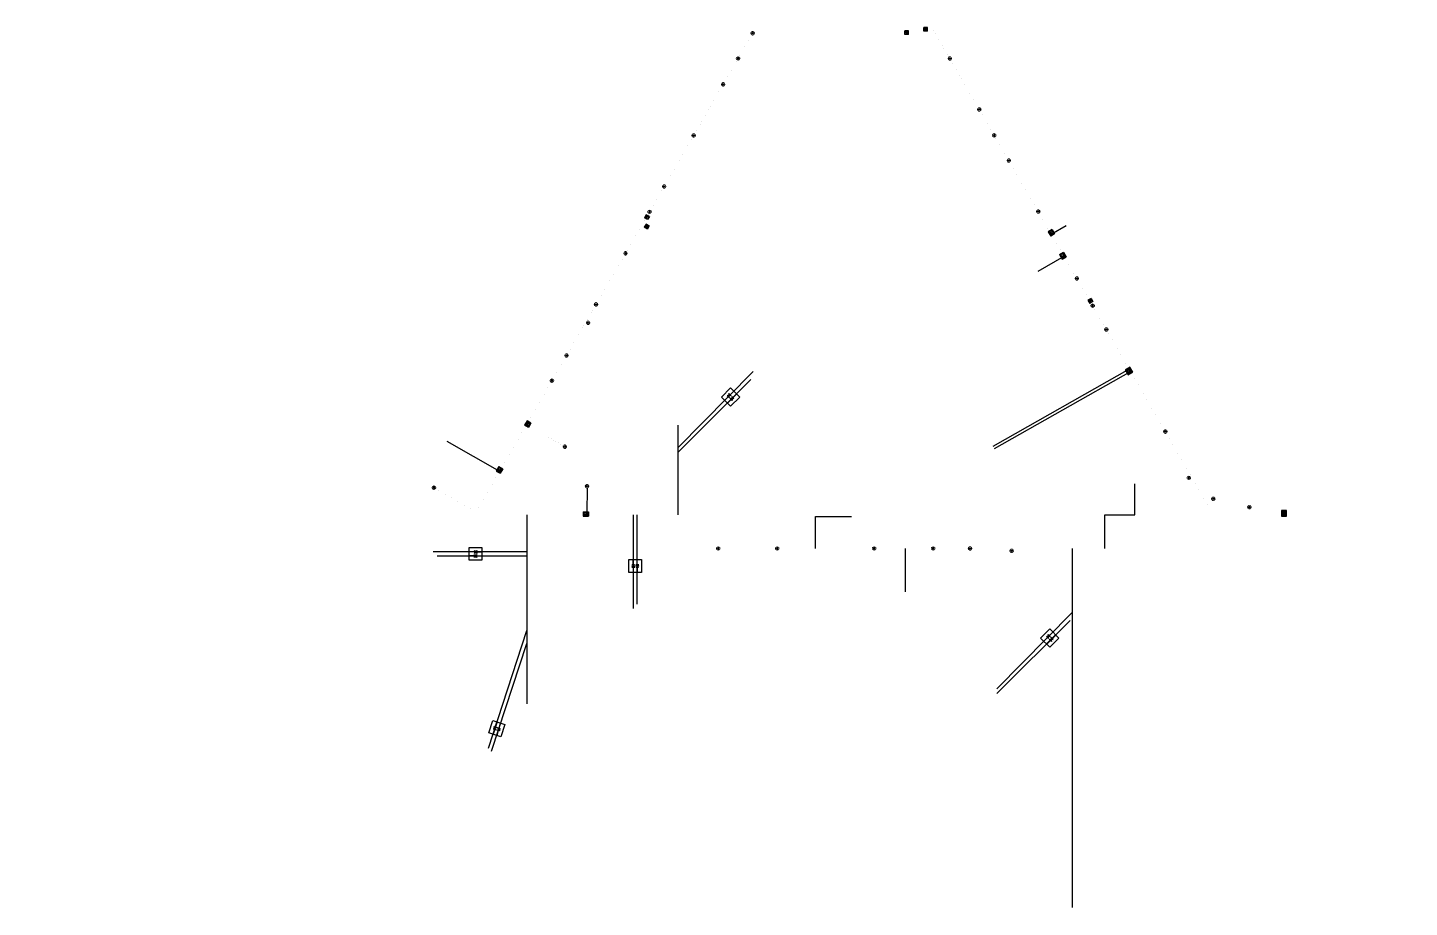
# Model space of a CAD drawing. Header units: millimetres. Extents: x 3050 to 4034, y 1358 to 1985.
import ezdxf

# ---------------------------------------------------------------- set-up
doc = ezdxf.new("R2010")
doc.units = ezdxf.units.MM
doc.set_wipeout_variables(frame=1)
for name, color, linetype in [('--GY-DN150', 4, 'Continuous'), ('--GY-加油栓井', 3, 'Continuous'), ('--GY-管道DN450', 1, 'Continuous'), ('--GY-阀门井', 3, 'Continuous')]:
    doc.layers.add(name, color=color, linetype=linetype)
doc.layers.get('0').off()

# ---------------------------------------------------------------- blocks, each defined once
blk = doc.blocks.new('加油栓')
at = {"layer": '--GY-加油栓井'}
blk.add_lwpolyline([(1, 0), (1, 0.06), (0.99, 0.13), (0.98, 0.19), (0.97, 0.25), (0.95, 0.31), (0.93, 0.37), (0.9, 0.43), (0.88, 0.48), (0.84, 0.54), (0.81, 0.59), (0.77, 0.64), (0.73, 0.68), (0.68, 0.73), (0.64, 0.77), (0.59, 0.81), (0.54, 0.84), (0.48, 0.88), (0.43, 0.9), (0.37, 0.93), (0.31, 0.95), (0.25, 0.97), (0.19, 0.98), (0.13, 0.99), (0.06, 1), (0, 1), (-0.06, 1), (-0.13, 0.99), (-0.19, 0.98), (-0.25, 0.97), (-0.31, 0.95), (-0.37, 0.93), (-0.43, 0.9), (-0.48, 0.88), (-0.54, 0.84), (-0.59, 0.81), (-0.64, 0.77), (-0.68, 0.73), (-0.73, 0.68), (-0.77, 0.64), (-0.81, 0.59), (-0.84, 0.54), (-0.88, 0.48), (-0.9, 0.43), (-0.93, 0.37), (-0.95, 0.31), (-0.97, 0.25), (-0.98, 0.19), (-0.99, 0.13), (-1, 0.06), (-1, 0), (-1, -0.06), (-0.99, -0.13), (-0.98, -0.19), (-0.97, -0.25), (-0.95, -0.31), (-0.93, -0.37), (-0.9, -0.43), (-0.88, -0.48), (-0.84, -0.54), (-0.81, -0.59), (-0.77, -0.64), (-0.73, -0.68), (-0.68, -0.73), (-0.64, -0.77), (-0.59, -0.81), (-0.54, -0.84), (-0.48, -0.88), (-0.43, -0.9), (-0.37, -0.93), (-0.31, -0.95), (-0.25, -0.97), (-0.19, -0.98), (-0.13, -0.99), (-0.06, -1), (0, -1), (0.06, -1), (0.13, -0.99), (0.19, -0.98), (0.25, -0.97), (0.31, -0.95), (0.37, -0.93), (0.43, -0.9), (0.48, -0.88), (0.54, -0.84), (0.59, -0.81), (0.64, -0.77), (0.68, -0.73), (0.73, -0.68), (0.77, -0.64), (0.81, -0.59), (0.84, -0.54), (0.88, -0.48), (0.9, -0.43), (0.93, -0.37), (0.95, -0.31), (0.97, -0.25), (0.98, -0.19), (0.99, -0.13), (1, -0.06)], close=True, dxfattribs=at)
blk.add_circle((0, 0), 1, dxfattribs=at)
blk.add_wipeout([(1, 0), (1, 0.06), (0.99, 0.13), (0.98, 0.19), (0.97, 0.25), (0.95, 0.31), (0.93, 0.37), (0.9, 0.43), (0.88, 0.48), (0.84, 0.54), (0.81, 0.59), (0.77, 0.64), (0.73, 0.68), (0.68, 0.73), (0.64, 0.77), (0.59, 0.81), (0.54, 0.84), (0.48, 0.88), (0.43, 0.9), (0.37, 0.93), (0.31, 0.95), (0.25, 0.97), (0.19, 0.98), (0.13, 0.99), (0.06, 1), (0, 1), (-0.06, 1), (-0.13, 0.99), (-0.19, 0.98), (-0.25, 0.97), (-0.31, 0.95), (-0.37, 0.93), (-0.43, 0.9), (-0.48, 0.88), (-0.54, 0.84), (-0.59, 0.81), (-0.64, 0.77), (-0.68, 0.73), (-0.73, 0.68), (-0.77, 0.64), (-0.81, 0.59), (-0.84, 0.54), (-0.88, 0.48), (-0.9, 0.43), (-0.93, 0.37), (-0.95, 0.31), (-0.97, 0.25), (-0.98, 0.19), (-0.99, 0.13), (-1, 0.06), (-1, 0), (-1, -0.06), (-0.99, -0.13), (-0.98, -0.19), (-0.97, -0.25), (-0.95, -0.31), (-0.93, -0.37), (-0.9, -0.43), (-0.88, -0.48), (-0.84, -0.54), (-0.81, -0.59), (-0.77, -0.64), (-0.73, -0.68), (-0.68, -0.73), (-0.64, -0.77), (-0.59, -0.81), (-0.54, -0.84), (-0.48, -0.88), (-0.43, -0.9), (-0.37, -0.93), (-0.31, -0.95), (-0.25, -0.97), (-0.19, -0.98), (-0.13, -0.99), (-0.06, -1), (0, -1), (0.06, -1), (0.13, -0.99), (0.19, -0.98), (0.25, -0.97), (0.31, -0.95), (0.37, -0.93), (0.43, -0.9), (0.48, -0.88), (0.54, -0.84), (0.59, -0.81), (0.64, -0.77), (0.68, -0.73), (0.73, -0.68), (0.77, -0.64), (0.81, -0.59), (0.84, -0.54), (0.88, -0.48), (0.9, -0.43), (0.93, -0.37), (0.95, -0.31), (0.97, -0.25), (0.98, -0.19), (0.99, -0.13), (1, -0.06)]).dxf.layer = '--GY-加油栓井'
blk.add_hatch(color=256, dxfattribs=at).paths.add_polyline_path([(0.5, 0, 1), (-0.5, 0, 1)])
blk.add_circle((0, 0), 0.5, dxfattribs=at)
blk = doc.blocks.new('单阀2x2（DN450)')
blk.add_wipeout([(-1.2, 1.3), (0.8, 1.3), (0.8, -0.7), (-1.2, -0.7)])
at = {"layer": '--GY-阀门井', "color": 3}
for p, q in [((-1.5, 1.6), (-1.5, -1)), ((-1.5, 1.6), (1.1, 1.6)), ((-1.2, 1.3), (-1.2, -0.7)), ((-1.2, 1.3), (0.8, 1.3)), ((-0.43, -0.24), (-0.43, 0.24)), ((-0.43, 0.24), (-0.39, 0.24)), ((-0.39, 0.24), (-0.39, -0.24)), ((-0.36, 0.24), (-0.36, -0.24)), ((0.13, 0.4), (-0.13, 0.4)), ((0.13, 0.35), (-0.13, 0.35)), ((-0.06, 0.07), (-0.06, 0.35)), ((0.06, 0.07), (0.06, 0.35)), ((0.36, 0.24), (0.36, -0.24)), ((0.39, 0.24), (0.39, -0.24)), ((0.43, 0.24), (0.39, 0.24)), ((0.43, -0.24), (0.43, 0.24)), ((0.43, 0), (0.8, 0)), ((0.8, 1.3), (0.8, -0.7)), ((1.1, 1.6), (1.1, -1)), ((-1.5, -1), (1.1, -1)), ((-0.43, 0), (-1.2, 0)), ((-1.2, -0.7), (0.8, -0.7)), ((-0.39, -0.24), (-0.43, -0.24)), ((0.39, -0.24), (0.43, -0.24))]:
    blk.add_line(p, q, dxfattribs=at)
for points in [[(-0.23, -0.24), (-0.39, -0.24), (-0.39, 0.24), (-0.23, 0.24)], [(0.23, 0.24), (0.39, 0.24), (0.39, -0.24), (0.23, -0.24)]]:
    blk.add_lwpolyline(points, dxfattribs=at)
for centre, radius in [((-0.85, 0.95), 0.35), ((0, 0), 0.0872), ((0.6, -0.5), 0.2)]:
    blk.add_circle(centre, radius, dxfattribs=at)
for centre, radius, start, end in [((0, 0), 0.335, 99.82991, 80.1701), ((-0.13, 0.38), 0.0273, 91.68876, 269.04012), ((0.13, 0.38), 0.0273, 269.04012, 90)]:
    blk.add_arc(centre, radius, start, end, dxfattribs=at)
blk = doc.blocks.new('三阀3x3.5')
blk.add_wipeout([(-2.3, 2.71), (0.7, 2.71), (0.7, -0.79), (-2.3, -0.79)]).dxf.layer = '--GY-阀门井'
at = {"layer": '--GY-阀门井', "color": 3}
for p, q in [((-2.3, 1.96), (-1.46, 1.96)), ((-1.46, 2.22), (-1.46, 1.69)), ((-1.43, 2.22), (-1.46, 2.22)), ((-1.46, 1.69), (-1.43, 1.69)), ((-1.46, -0.31), (-1.46, 0.22)), ((-1.46, 0.22), (-1.43, 0.22)), ((-1.39, 2.22), (-1.39, 1.69)), ((-1.39, -0.31), (-1.39, 0.22)), ((-1.13, 1.56), (-0.87, 1.56)), ((-1.13, 1.5), (-0.87, 1.5)), ((-0.87, 0.41), (-1.13, 0.41)), ((-0.87, 0.35), (-1.13, 0.35)), ((-1.06, 1.89), (-1.06, 1.56)), ((-1.06, 0.02), (-1.06, 0.35)), ((-0.94, 1.89), (-0.94, 1.56)), ((-0.94, 0.02), (-0.94, 0.35)), ((-0.61, 2.22), (-0.61, 1.69)), ((-0.61, -0.31), (-0.61, 0.22)), ((-0.57, 2.22), (-0.54, 2.22)), ((-0.54, 1.69), (-0.57, 1.69)), ((-0.54, 0.22), (-0.57, 0.22)), ((-0.54, 2.22), (-0.54, 1.69)), ((-0.54, 1.96), (0, 1.96)), ((-0.54, -0.31), (-0.54, 0.22)), ((-0.45, 1.08), (-0.45, 0.83)), ((-0.4, 1.08), (-0.4, 0.83)), ((-0.07, 1.01), (-0.4, 1.01)), ((-0.07, 0.9), (-0.4, 0.9)), ((-0.27, 1.42), (-0.27, 1.38)), ((0.27, 1.42), (-0.27, 1.42)), ((0.27, 1.35), (-0.27, 1.35)), ((0.27, 0.56), (-0.27, 0.56)), ((-0.27, 0.49), (-0.27, 0.53)), ((0.27, 0.49), (-0.27, 0.49)), ((-0.18, 1.96), (-0.18, 1.96)), ((0, 1.42), (0, 2.71)), ((0, -0.79), (0, 0.49)), ((0.27, 1.38), (0.27, 1.42)), ((0.27, 0.53), (0.27, 0.49)), ((-2.3, -0.04), (-1.46, -0.04)), ((-1.43, -0.31), (-1.46, -0.31)), ((-0.57, -0.31), (-0.54, -0.31)), ((-0.54, -0.04), (0, -0.04)), ((0.5, -0.59), (0.64, -0.74)), ((0.5, -0.79), (0.7, -0.59)), ((0.5, -0.59), (0.5, -0.79)), ((0.5, -0.59), (0.7, -0.59))]:
    blk.add_line(p, q, dxfattribs=at)
at = {"layer": '--GY-阀门井'}
blk.add_lwpolyline([(-2.65, -1.14), (1.05, -1.14), (1.05, 3.06), (-2.65, 3.06)], close=True, dxfattribs=at)
at = {"layer": '--GY-阀门井', "color": 3}
for points in [[(-2.3, -0.79), (-2.3, -0.79), (0.7, -0.79), (0.7, -0.79), (0.7, 2.71), (-2.3, 2.71), (-2.3, -0.79)], [(-1.26, 2.22), (-1.43, 2.22), (-1.43, 1.69), (-1.26, 1.69)], [(-1.26, 0.22), (-1.43, 0.22), (-1.43, -0.31), (-1.26, -0.31)], [(-0.74, 1.69), (-0.57, 1.69), (-0.57, 2.22), (-0.74, 2.22)], [(-0.74, -0.31), (-0.57, -0.31), (-0.57, 0.22), (-0.74, 0.22)], [(0.27, 1.21), (0.27, 1.38), (-0.27, 1.38), (-0.27, 1.21)], [(-0.27, 0.7), (-0.27, 0.53), (0.27, 0.53), (0.27, 0.7)]]:
    blk.add_lwpolyline(points, dxfattribs=at)
at = {"layer": '--GY-阀门井', "color": 3, "ltscale": 50}
blk.add_circle((-1.95, 0.96), 0.35, dxfattribs=at)
at = {"layer": '--GY-阀门井', "color": 3}
for centre, radius in [((-1, 1.96), 0.0872), ((-1, -0.04), 0.0872), ((0, 0.96), 0.0872), ((0.5, -0.59), 0.2)]:
    blk.add_circle(centre, radius, dxfattribs=at)
for centre, radius, start, end in [((-1, 1.96), 0.37, 278.8921, 261.1079), ((-1, -0.04), 0.37, 98.8921, 81.1079), ((-1.13, 0.38), 0.0273, 91.68876, 269.04012), ((-1.13, 1.53), 0.0273, 89.04012, 270), ((-0.87, 1.53), 0.0273, 271.68876, 89.04012), ((-0.87, 0.38), 0.0273, 269.04012, 90), ((-0.43, 1.08), 0.0273, 359.04012, 180), ((-0.43, 0.83), 0.0273, 181.68876, 359.04012), ((0, 0.96), 0.37, 188.8921, 171.1079)]:
    blk.add_arc(centre, radius, start, end, dxfattribs=at)
blk = doc.blocks.new('双阀2.5x3（DN450x450)')
blk.add_wipeout([(8147.82, 9854.83), (8150.32, 9854.83), (8150.32, 9851.83), (8147.82, 9851.83)])
blk.add_wipeout([(8147.82, 9854.83), (8150.32, 9854.83), (8150.32, 9851.83), (8147.82, 9851.83)]).dxf.layer = '--GY-阀门井'
at = {"layer": '--GY-阀门井', "color": 3, "ltscale": 50}
for p, q in [((8147.47, 9851.48), (8147.47, 9855.18)), ((8150.67, 9855.18), (8147.47, 9855.18)), ((8150.67, 9851.48), (8147.47, 9851.48)), ((8147.82, 9851.83), (8147.82, 9854.83)), ((8150.32, 9851.83), (8147.82, 9851.83)), ((8148.79, 9853.64), (8148.26, 9853.64)), ((8148.26, 9853.43), (8148.26, 9853.64)), ((8148.79, 9853.57), (8148.26, 9853.57)), ((8148.26, 9852.71), (8148.26, 9852.92)), ((8148.79, 9852.78), (8148.26, 9852.78)), ((8148.79, 9852.71), (8148.26, 9852.71)), ((8148.52, 9853.64), (8148.52, 9854.13)), ((8148.52, 9851.83), (8148.52, 9852.71)), ((8148.79, 9853.43), (8148.79, 9853.64)), ((8148.79, 9852.71), (8148.79, 9852.92)), ((8149.01, 9853.86), (8149.01, 9854.39)), ((8149.01, 9854.39), (8149.22, 9854.39)), ((8149.01, 9853.86), (8149.22, 9853.86)), ((8149.08, 9853.86), (8149.08, 9854.39)), ((8149.73, 9854.39), (8149.93, 9854.39)), ((8149.73, 9853.86), (8149.93, 9853.86)), ((8149.86, 9853.86), (8149.86, 9854.39)), ((8149.93, 9853.86), (8149.93, 9854.39)), ((8150.32, 9851.83), (8150.32, 9854.83)), ((8150.67, 9851.48), (8150.67, 9855.18))]:
    blk.add_line(p, q, dxfattribs=at)
at = {"layer": '--GY-阀门井', "color": 3}
for p, q in [((8150.32, 9854.83), (8147.82, 9854.83)), ((8149.01, 9854.13), (8147.82, 9854.13)), ((8148.62, 9853.24), (8148.97, 9853.24)), ((8148.62, 9853.11), (8148.97, 9853.11)), ((8148.97, 9853.05), (8148.97, 9853.3)), ((8149.03, 9853.05), (8149.03, 9853.3)), ((8149.35, 9853.68), (8149.6, 9853.68)), ((8149.35, 9853.62), (8149.6, 9853.62)), ((8149.4, 9854.03), (8149.4, 9853.68)), ((8149.54, 9854.02), (8149.54, 9853.68)), ((8150.32, 9854.13), (8149.93, 9854.13))]:
    blk.add_line(p, q, dxfattribs=at)
at = {"layer": '--GY-阀门井', "color": 3, "ltscale": 50}
for points in [[(8148.79, 9853.6), (8148.79, 9853.6), (8148.26, 9853.6), (8148.26, 9853.6)], [(8148.26, 9852.75), (8148.26, 9852.75), (8148.79, 9852.75), (8148.79, 9852.75)], [(8149.05, 9854.39), (8149.05, 9854.39), (8149.05, 9853.86), (8149.05, 9853.86)], [(8149.9, 9853.86), (8149.9, 9853.86), (8149.9, 9854.39), (8149.9, 9854.39)]]:
    blk.add_lwpolyline(points, dxfattribs=at)
at = {"layer": '--GY-阀门井', "color": 3}
for centre, radius in [((8148.02, 9854.63), 0.2), ((8148.52, 9853.18), 0.122), ((8149.47, 9854.13), 0.122), ((8149.97, 9852.18), 0.35)]:
    blk.add_circle(centre, radius, dxfattribs=at)
at = {"layer": '--GY-阀门井', "color": 3, "ltscale": 50}
for centre, start, end in [((8148.52, 9853.18), 10.99022, 349.00978), ((8149.47, 9854.13), 280.99022, 259.00978)]:
    blk.add_arc(centre, 0.37, start, end, dxfattribs=at)
at = {"layer": '--GY-阀门井', "color": 3}
for centre, start, end in [((8149, 9853.3), 1.68876, 179.04012), ((8149, 9853.05), 179.04012, 0), ((8149.35, 9853.65), 89.04012, 270), ((8149.6, 9853.65), 271.68876, 89.04012)]:
    blk.add_arc(centre, 0.0273, start, end, dxfattribs=at)
blk = doc.blocks.new('DBB-400')
at = {"layer": '--GY-阀门井'}
for p, q in [((-0.28, -0.36), (-0.28, 0.36)), ((0.28, -0.36), (0.28, 0.36))]:
    blk.add_line(p, q, dxfattribs=at)
for points in [[(-0.28, 0.36), (0.28, -0.36)], [(0.28, 0.36), (-0.28, -0.36)]]:
    blk.add_lwpolyline(points, dxfattribs=at)
blk = doc.blocks.new('双阀DN400')
blk.add_wipeout([(8727.9, 6212.7), (8727.9, 6188.7), (8751.9, 6188.7), (8751.9, 6212.7)]).dxf.layer = '--GY-阀门井'
at = {"layer": '--GY-阀门井'}
for p, q in [((8737.7, 6204.4), (8727.9, 6204.4)), ((8737.7, 6196.9), (8727.9, 6196.9))]:
    blk.add_line(p, q, dxfattribs=at)
for points in [[(8751.9, 6212.7), (8751.9, 6188.7), (8727.9, 6188.7), (8727.9, 6212.7), (8751.9, 6212.7)], [(8742.2, 6204.4), (8751.9, 6204.4)], [(8742.2, 6196.9), (8751.9, 6196.9)]]:
    blk.add_lwpolyline(points, dxfattribs=at)
at = {"layer": '--GY-阀门井', "xscale": -8, "yscale": 8, "zscale": 8, "rotation": 180}
blk.add_blockref('DBB-400', (8739.9, 6204.4), dxfattribs=at)
at = {"layer": '--GY-阀门井', "xscale": 8, "yscale": 8, "zscale": 8}
blk.add_blockref('DBB-400', (8739.9, 6196.9), dxfattribs=at)

msp = doc.modelspace()

# ---------------------------------------------------------------- linework, layer by layer
at = {"layer": '--GY-DN150', "const_width": 0.01, "elevation": -0.01, "flags": 128}
for points in [[(3876.66, 1664.09), (3878.42, 1665.11)], [(3894.04, 1649.2), (3889.21, 1646.41)], [(3919.74, 1643.31), (3919.74, 1639.88)]]:
    msp.add_lwpolyline(points, dxfattribs=at)
at = {"layer": '--GY-管道DN450', "const_width": 0.01, "flags": 128}
for points in [[(3369.24, 1639.78), (3567.9, 1983.88)], [(3567.9, 1983.88), (3694.37, 1983.88)], [(3892.98, 1639.88), (3694.37, 1983.88)], [(3512.91, 1637.78), (3050.01, 1637.78)], [(3536.81, 1613.88), (3512.91, 1637.78)], [(3893.44, 1637.88), (3869.44, 1613.88)], [(3893.44, 1637.88), (4024.34, 1637.88)], [(3536.81, 1613.88), (3869.44, 1613.88)]]:
    msp.add_lwpolyline(points, dxfattribs=at)
at = {"layer": '--GY-管道DN450'}
for points in [[(3769.35, 1811.3), (3787.85, 1821.98)], [(3834.28, 1741.56), (3737.17, 1686.46)], [(3512.91, 1685.59), (3566.42, 1739.99)], [(3512.91, 1701.64), (3512.91, 1637.78)], [(3348.54, 1690.33), (3385.99, 1668.81)], [(3816.79, 1613.88), (3816.79, 1637.83), (3838.2, 1637.83), (3838.2, 1659.78)], [(3405.32, 1637.78), (3405.32, 1503.16)], [(3610.79, 1613.88), (3610.79, 1636.7)], [(3610.79, 1636.7), (3636.52, 1636.7)], [(3674.65, 1613.88), (3674.65, 1582.84)], [(3674.65, 1613.88), (3674.65, 1582.84)], [(3793.57, 1613.88), (3793.57, 1358.15)], [(3740.06, 1513.89), (3793.57, 1568.3)]]:
    msp.add_lwpolyline(points, dxfattribs=at)
at = {"layer": '--GY-管道DN450', "const_width": 0.01}
for points in [[(3369.24, 1639.78), (3339.29, 1657.12)], [(3369.24, 1639.78), (3369.24, 1637.78)]]:
    msp.add_lwpolyline(points, dxfattribs=at)
at = {"layer": '--GY-管道DN450', "const_width": 0.01, "elevation": 0, "flags": 128}
msp.add_lwpolyline([(3892.98, 1639.88), (4033.64, 1639.88)], dxfattribs=at)

# ---------------------------------------------------------------- block references
at = {"layer": '--GY-阀门井', "xscale": 0.3800000000000637, "yscale": 0.3800000000000637, "zscale": 0.3800000000000637}
msp.add_blockref('双阀DN400', (47.7, -746.28), dxfattribs=at)
at = {"layer": '--GY-阀门井'}
for p, xscale, yscale, zscale, rotation in [((5838.83, -1719.84), 0.3800000000000637, 0.3800000000000637, 0.3800000000000637, 90), ((2174.92, 5373.89), 0.3800000000000638, 0.3800000000000638, 0.3800000000000638, 251.9178969635682)]:
    msp.add_blockref('双阀DN400', p, dxfattribs=dict(at, xscale=xscale, yscale=yscale, zscale=zscale, rotation=rotation))

# ---------------------------------------------------------------- next in the draw order: linework, layer by layer
at = {"layer": '--GY-管道DN450'}
for points in [[(3481.13, 1637.78), (3481.13, 1571.09)], [(3483.98, 1574.06), (3483.98, 1637.78)], [(3405.32, 1611.41), (3338.63, 1611.41)], [(3341.6, 1608.56), (3405.32, 1608.56)], [(3378, 1471.66), (3405.32, 1555.33)], [(3380.26, 1469.4), (3405.32, 1546.15)]]:
    msp.add_lwpolyline(points, dxfattribs=at)

# ---------------------------------------------------------------- next in the draw order: block references
at = {"layer": '--GY-加油栓井', "lineweight": -3}
for p, rotation in [((3566.14, 1980.84, 0), 239.9999998785177), ((3706.46, 1962.95), 239.9999998785177), ((3545.14, 1944.46, 0), 239.9999998785177), ((3727.46, 1926.57, 0), 239.9999998785177), ((3524.14, 1908.09, 0), 239.9999998785177), ((3748.46, 1890.2, 0), 239.9999998785177), ((3503.14, 1871.72, 0), 239.9999998785177), ((3769.46, 1853.83, 0), 239.9999998785177), ((3475.64, 1824.09, 0), 239.9999998785177), ((3796.96, 1806.2, 0), 239.9999998785177), ((3454.64, 1787.71, 0), 239.9999998785177), ((3449.02, 1774.64, 0), 239.9999998785177), ((3817.96, 1769.82, 0), 239.9999998785177), ((3433.64, 1751.34, 0), 239.9999998785177), ((3859.96, 1697.08, -0.01), 239.9999998785177), ((3432.49, 1686.34), 60.0041729292721), ((3894.04, 1649.2, -0.01), 239.9999998785177), ((3919.74, 1643.31, -0.01), 239.9999998785177), ((3720.91, 1613.88, -0.23), 180), ((3750.48, 1612.19, -0.23), 180)]:
    msp.add_blockref('加油栓', p, dxfattribs=dict(at, rotation=rotation))
at = {"layer": '--GY-加油栓井', "lineweight": -3, "xscale": -1}
for p, rotation in [((3555.74, 1962.95, 0), 239.6546169172971), ((3738.1, 1908.14, 0), 359.9999996663577), ((3492.74, 1853.71, 0), 239.9963194942881), ((3808.19, 1786.77, 0), 359.8746308619443), ((3423.25, 1733.33, 0), 239.9957151043961), ((3876.66, 1664.09, -0.01), 38.8393449320451), ((3339.29, 1657.12), 239.9957151043961), ((3541.64, 1613.88, -0.23), 180), ((3583.64, 1613.88), 180), ((3652.64, 1613.88), 180), ((3694.64, 1613.88, -0.23), 180)]:
    msp.add_blockref('加油栓', p, dxfattribs=dict(at, rotation=rotation))
at = {"layer": '--GY-阀门井'}
for name, p, rotation in [('单阀2x2（DN450)', (3675.62, 1981.6), 180), ('单阀2x2（DN450)', (3689, 1983.88), 180), ('双阀2.5x3（DN450x450)', (5917.61, 14430.17), 209.9999999698158), ('三阀3x3.5', (3835.26, 1739.87), 29.99999999999993), ('双阀2.5x3（DN450x450)', (15369.88, 6128.47), 149.9999999697728), ('三阀3x3.5', (3943.61, 1639.84), 180)]:
    msp.add_blockref(name, p, dxfattribs=dict(at, rotation=rotation))
at = {"layer": '--GY-阀门井', "xscale": -1}
for p, rotation in [((-8205.14, 6297.4), 210), ((-6405.93, -6510.74), 269.9999999999999)]:
    msp.add_blockref('双阀2.5x3（DN450x450)', p, dxfattribs=dict(at, rotation=rotation))
at = {"layer": '--GY-阀门井', "xscale": 0.3800000000000637, "yscale": 0.3800000000000637, "zscale": 0.3800000000000637, "rotation": 225}
for p in [(4232.75, 5736.28), (4459.9, 5564.59)]:
    msp.add_blockref('双阀DN400', p, dxfattribs=at)

# ---------------------------------------------------------------- next in the draw order: linework, layer by layer
at = {"layer": '--GY-管道DN450'}
for points in [[(3778.75, 1837.74), (3789.23, 1843.86)], [(3564.92, 1734.18), (3512.91, 1682.17)], [(3835.28, 1739.83), (3738.17, 1684.73)], [(3448.26, 1658.14), (3448.19, 1637.78)], [(3792.08, 1562.49), (3740.06, 1510.47)]]:
    msp.add_lwpolyline(points, dxfattribs=at)
at = {"layer": '--GY-管道DN450', "const_width": 0.01}
for points in [[(3405.15, 1701.99), (3432.49, 1686.34)], [(3943.61, 1639.88), (3943.61, 1637.88)]]:
    msp.add_lwpolyline(points, dxfattribs=at)

# ---------------------------------------------------------------- next in the draw order: block references
at = {"layer": '--GY-阀门井'}
for p, rotation in [((3490.51, 1849.83), 239.9999999999999), ((3806.39, 1789.87), 300)]:
    msp.add_blockref('单阀2x2（DN450)', p, dxfattribs=dict(at, rotation=rotation))

# ---------------------------------------------------------------- next in the draw order: block references
at = {"layer": '--GY-加油栓井', "lineweight": -3, "rotation": 60.0041729292721}
msp.add_blockref('加油栓', (3448.26, 1658.14), dxfattribs=at)
at = {"layer": '--GY-阀门井', "rotation": 239.9999999999999}
msp.add_blockref('单阀2x2（DN450)', (3490.37, 1843.12), dxfattribs=at)
at = {"layer": '--GY-阀门井', "xscale": -1, "rotation": 149.9999999999999}
msp.add_blockref('双阀2.5x3（DN450x450)', (1275.38, 14310.17), dxfattribs=at)

doc.saveas('drawing.dxf')
